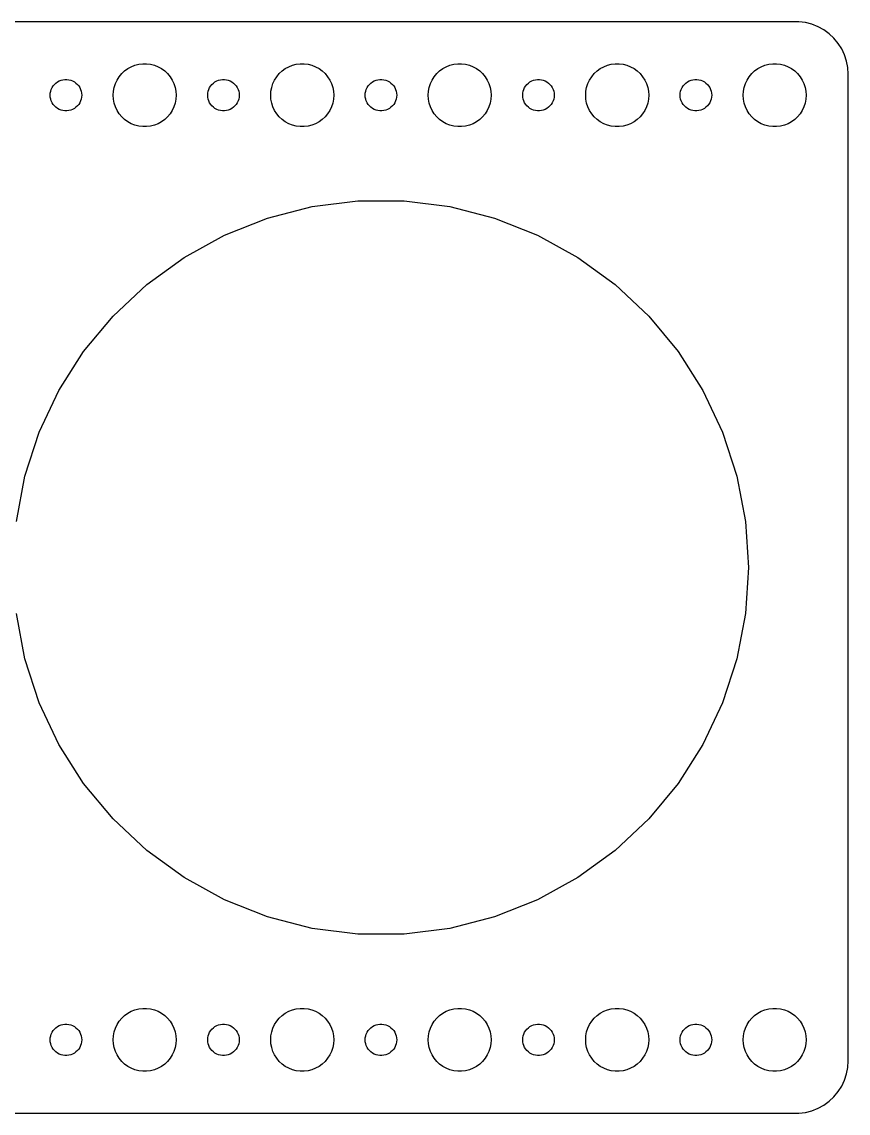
# Model space of a CAD drawing. Header units: metres. Extents: x -157 to 157, y 62 to 280.
# Drawn here: x 78.3 to 157, y 176 to 280 of the extents above; entities that cross this region are included whole.
import ezdxf

# ---------------------------------------------------------------- set-up
doc = ezdxf.new("R2010")
doc.units = ezdxf.units.M

msp = doc.modelspace()

# ---------------------------------------------------------------- linework, layer by layer
for p, q in [((152.314, 279.99), (-152.314, 279.99)), ((152.937, 279.911), (152.314, 279.99)), ((153.545, 279.755), (152.937, 279.911)), ((154.129, 279.524), (153.545, 279.755)), ((154.679, 279.222), (154.129, 279.524)), ((155.187, 278.853), (154.679, 279.222)), ((155.645, 278.423), (155.187, 278.853)), ((156.045, 277.939), (155.645, 278.423)), ((156.382, 277.409), (156.045, 277.939)), ((156.649, 276.841), (156.382, 277.409)), ((156.843, 276.243), (156.649, 276.841)), ((88.3925, 275.533), (88.7227, 275.714)), ((88.7227, 275.714), (89.073, 275.853)), ((89.073, 275.853), (89.4379, 275.947)), ((89.4379, 275.947), (89.8116, 275.994)), ((89.8116, 275.994), (90.1884, 275.994)), ((90.1884, 275.994), (90.5621, 275.947)), ((90.5621, 275.947), (90.927, 275.853)), ((90.927, 275.853), (91.2773, 275.714)), ((91.2773, 275.714), (91.6075, 275.533)), ((103.393, 275.533), (103.723, 275.714)), ((103.723, 275.714), (104.073, 275.853)), ((104.073, 275.853), (104.438, 275.947)), ((104.438, 275.947), (104.812, 275.994)), ((104.812, 275.994), (105.188, 275.994)), ((105.188, 275.994), (105.562, 275.947)), ((105.562, 275.947), (105.927, 275.853)), ((105.927, 275.853), (106.277, 275.714)), ((106.277, 275.714), (106.607, 275.533)), ((118.393, 275.533), (118.723, 275.714)), ((118.723, 275.714), (119.073, 275.853)), ((119.073, 275.853), (119.438, 275.947)), ((119.438, 275.947), (119.812, 275.994)), ((119.812, 275.994), (120.188, 275.994)), ((120.188, 275.994), (120.562, 275.947)), ((120.562, 275.947), (120.927, 275.853)), ((120.927, 275.853), (121.277, 275.714)), ((121.277, 275.714), (121.607, 275.533)), ((133.393, 275.533), (133.723, 275.714)), ((133.723, 275.714), (134.073, 275.853)), ((134.073, 275.853), (134.438, 275.947)), ((134.438, 275.947), (134.812, 275.994)), ((134.812, 275.994), (135.188, 275.994)), ((135.188, 275.994), (135.562, 275.947)), ((135.562, 275.947), (135.927, 275.853)), ((135.927, 275.853), (136.277, 275.714)), ((136.277, 275.714), (136.607, 275.533)), ((148.393, 275.533), (148.723, 275.714)), ((148.723, 275.714), (149.073, 275.853)), ((149.073, 275.853), (149.438, 275.947)), ((149.438, 275.947), (149.812, 275.994)), ((149.812, 275.994), (150.188, 275.994)), ((150.188, 275.994), (150.562, 275.947)), ((150.562, 275.947), (150.927, 275.853)), ((150.927, 275.853), (151.277, 275.714)), ((151.277, 275.714), (151.607, 275.533)), ((156.961, 275.627), (156.843, 276.243)), ((157, 275), (156.961, 275.627)), ((87.3711, 274.445), (87.573, 274.763)), ((87.573, 274.763), (87.8131, 275.054)), ((87.8131, 275.054), (88.0877, 275.312)), ((88.0877, 275.312), (88.3925, 275.533)), ((91.6075, 275.533), (91.9123, 275.312)), ((91.9123, 275.312), (92.1869, 275.054)), ((92.1869, 275.054), (92.427, 274.763)), ((92.427, 274.763), (92.6289, 274.445)), ((102.371, 274.445), (102.573, 274.763)), ((102.573, 274.763), (102.813, 275.054)), ((102.813, 275.054), (103.088, 275.312)), ((103.088, 275.312), (103.393, 275.533)), ((106.607, 275.533), (106.912, 275.312)), ((106.912, 275.312), (107.187, 275.054)), ((107.187, 275.054), (107.427, 274.763)), ((107.427, 274.763), (107.629, 274.445)), ((117.371, 274.445), (117.573, 274.763)), ((117.573, 274.763), (117.813, 275.054)), ((117.813, 275.054), (118.088, 275.312)), ((118.088, 275.312), (118.393, 275.533)), ((121.607, 275.533), (121.912, 275.312)), ((121.912, 275.312), (122.187, 275.054)), ((122.187, 275.054), (122.427, 274.763)), ((122.427, 274.763), (122.629, 274.445)), ((132.371, 274.445), (132.573, 274.763)), ((132.573, 274.763), (132.813, 275.054)), ((132.813, 275.054), (133.088, 275.312)), ((133.088, 275.312), (133.393, 275.533)), ((136.607, 275.533), (136.912, 275.312)), ((136.912, 275.312), (137.187, 275.054)), ((137.187, 275.054), (137.427, 274.763)), ((137.427, 274.763), (137.629, 274.445)), ((147.371, 274.445), (147.573, 274.763)), ((147.573, 274.763), (147.813, 275.054)), ((147.813, 275.054), (148.088, 275.312)), ((148.088, 275.312), (148.393, 275.533)), ((151.607, 275.533), (151.912, 275.312)), ((151.912, 275.312), (152.187, 275.054)), ((152.187, 275.054), (152.427, 274.763)), ((152.427, 274.763), (152.629, 274.445)), ((157, 181), (157, 275)), ((81.0471, 273.373), (81.1053, 273.552)), ((81.1053, 273.552), (81.1855, 273.723)), ((81.1855, 273.723), (81.2865, 273.882)), ((81.2865, 273.882), (81.4065, 274.027)), ((81.4065, 274.027), (81.5439, 274.156)), ((81.5439, 274.156), (81.6963, 274.266)), ((81.6963, 274.266), (81.8613, 274.357)), ((81.8613, 274.357), (82.0365, 274.427)), ((82.0365, 274.427), (82.2189, 274.473)), ((82.2189, 274.473), (82.4058, 274.497)), ((82.4058, 274.497), (82.5942, 274.497)), ((82.5942, 274.497), (82.7811, 274.473)), ((82.7811, 274.473), (82.9635, 274.427)), ((82.9635, 274.427), (83.1387, 274.357)), ((83.1387, 274.357), (83.3037, 274.266)), ((83.3037, 274.266), (83.4561, 274.156)), ((83.4561, 274.156), (83.5934, 274.027)), ((83.5934, 274.027), (83.7135, 273.882)), ((83.7135, 273.882), (83.8145, 273.723)), ((83.8145, 273.723), (83.8947, 273.552)), ((83.8947, 273.552), (83.9529, 273.373)), ((87.0237, 273.376), (87.0943, 273.746)), ((87.0943, 273.746), (87.2107, 274.104)), ((87.2107, 274.104), (87.3711, 274.445)), ((92.6289, 274.445), (92.7893, 274.104)), ((92.7893, 274.104), (92.9057, 273.746)), ((92.9057, 273.746), (92.9763, 273.376)), ((96.0471, 273.373), (96.1053, 273.552)), ((96.1053, 273.552), (96.1855, 273.723)), ((96.1855, 273.723), (96.2865, 273.882)), ((96.2865, 273.882), (96.4065, 274.027)), ((96.4065, 274.027), (96.5439, 274.156)), ((96.5439, 274.156), (96.6963, 274.266)), ((96.6963, 274.266), (96.8613, 274.357)), ((96.8613, 274.357), (97.0365, 274.427)), ((97.0365, 274.427), (97.2189, 274.473)), ((97.2189, 274.473), (97.4058, 274.497)), ((97.4058, 274.497), (97.5942, 274.497)), ((97.5942, 274.497), (97.7811, 274.473)), ((97.7811, 274.473), (97.9635, 274.427)), ((97.9635, 274.427), (98.1387, 274.357)), ((98.1387, 274.357), (98.3037, 274.266)), ((98.3037, 274.266), (98.4561, 274.156)), ((98.4561, 274.156), (98.5934, 274.027)), ((98.5934, 274.027), (98.7135, 273.882)), ((98.7135, 273.882), (98.8145, 273.723)), ((98.8145, 273.723), (98.8947, 273.552)), ((98.8947, 273.552), (98.9529, 273.373)), ((102.024, 273.376), (102.094, 273.746)), ((102.094, 273.746), (102.211, 274.104)), ((102.211, 274.104), (102.371, 274.445)), ((107.629, 274.445), (107.789, 274.104)), ((107.789, 274.104), (107.906, 273.746)), ((107.906, 273.746), (107.976, 273.376)), ((111.047, 273.373), (111.105, 273.552)), ((111.105, 273.552), (111.186, 273.723)), ((111.186, 273.723), (111.286, 273.882)), ((111.286, 273.882), (111.407, 274.027)), ((111.407, 274.027), (111.544, 274.156)), ((111.544, 274.156), (111.696, 274.266)), ((111.696, 274.266), (111.861, 274.357)), ((111.861, 274.357), (112.036, 274.427)), ((112.036, 274.427), (112.219, 274.473)), ((112.219, 274.473), (112.406, 274.497)), ((112.406, 274.497), (112.594, 274.497)), ((112.594, 274.497), (112.781, 274.473)), ((112.781, 274.473), (112.964, 274.427)), ((112.964, 274.427), (113.139, 274.357)), ((113.139, 274.357), (113.304, 274.266)), ((113.304, 274.266), (113.456, 274.156)), ((113.456, 274.156), (113.593, 274.027)), ((113.593, 274.027), (113.714, 273.882)), ((113.714, 273.882), (113.814, 273.723)), ((113.814, 273.723), (113.895, 273.552)), ((113.895, 273.552), (113.953, 273.373)), ((117.024, 273.376), (117.094, 273.746)), ((117.094, 273.746), (117.211, 274.104)), ((117.211, 274.104), (117.371, 274.445)), ((122.629, 274.445), (122.789, 274.104)), ((122.789, 274.104), (122.906, 273.746)), ((122.906, 273.746), (122.976, 273.376)), ((126.047, 273.373), (126.105, 273.552)), ((126.105, 273.552), (126.186, 273.723)), ((126.186, 273.723), (126.286, 273.882)), ((126.286, 273.882), (126.407, 274.027)), ((126.407, 274.027), (126.544, 274.156)), ((126.544, 274.156), (126.696, 274.266)), ((126.696, 274.266), (126.861, 274.357)), ((126.861, 274.357), (127.036, 274.427)), ((127.036, 274.427), (127.219, 274.473)), ((127.219, 274.473), (127.406, 274.497)), ((127.406, 274.497), (127.594, 274.497)), ((127.594, 274.497), (127.781, 274.473)), ((127.781, 274.473), (127.964, 274.427)), ((127.964, 274.427), (128.139, 274.357)), ((128.139, 274.357), (128.304, 274.266)), ((128.304, 274.266), (128.456, 274.156)), ((128.456, 274.156), (128.593, 274.027)), ((128.593, 274.027), (128.714, 273.882)), ((128.714, 273.882), (128.814, 273.723)), ((128.814, 273.723), (128.895, 273.552)), ((128.895, 273.552), (128.953, 273.373)), ((132.024, 273.376), (132.094, 273.746)), ((132.094, 273.746), (132.211, 274.104)), ((132.211, 274.104), (132.371, 274.445)), ((137.629, 274.445), (137.789, 274.104)), ((137.789, 274.104), (137.906, 273.746)), ((137.906, 273.746), (137.976, 273.376)), ((141.047, 273.373), (141.105, 273.552)), ((141.105, 273.552), (141.186, 273.723)), ((141.186, 273.723), (141.286, 273.882)), ((141.286, 273.882), (141.407, 274.027)), ((141.407, 274.027), (141.544, 274.156)), ((141.544, 274.156), (141.696, 274.266)), ((141.696, 274.266), (141.861, 274.357)), ((141.861, 274.357), (142.036, 274.427)), ((142.036, 274.427), (142.219, 274.473)), ((142.219, 274.473), (142.406, 274.497)), ((142.406, 274.497), (142.594, 274.497)), ((142.594, 274.497), (142.781, 274.473)), ((142.781, 274.473), (142.964, 274.427)), ((142.964, 274.427), (143.139, 274.357)), ((143.139, 274.357), (143.304, 274.266)), ((143.304, 274.266), (143.456, 274.156)), ((143.456, 274.156), (143.593, 274.027)), ((143.593, 274.027), (143.714, 273.882)), ((143.714, 273.882), (143.814, 273.723)), ((143.814, 273.723), (143.895, 273.552)), ((143.895, 273.552), (143.953, 273.373)), ((147.024, 273.376), (147.094, 273.746)), ((147.094, 273.746), (147.211, 274.104)), ((147.211, 274.104), (147.371, 274.445)), ((152.629, 274.445), (152.789, 274.104)), ((152.789, 274.104), (152.906, 273.746)), ((152.906, 273.746), (152.976, 273.376)), ((81, 273), (81.0118, 273.188)), ((81.0118, 272.812), (81, 273)), ((81.0118, 273.188), (81.0471, 273.373)), ((81.0471, 272.627), (81.0118, 272.812)), ((81.1053, 272.448), (81.0471, 272.627)), ((81.1855, 272.277), (81.1053, 272.448)), ((83.8947, 272.448), (83.8145, 272.277)), ((83.9529, 272.627), (83.8947, 272.448)), ((83.9529, 273.373), (83.9882, 273.188)), ((83.9882, 272.812), (83.9529, 272.627)), ((83.9882, 273.188), (84, 273)), ((84, 273), (83.9882, 272.812)), ((87, 273), (87.0237, 273.376)), ((87.0237, 272.624), (87, 273)), ((87.0943, 272.254), (87.0237, 272.624)), ((92.9763, 272.624), (92.9057, 272.254)), ((92.9763, 273.376), (93, 273)), ((93, 273), (92.9763, 272.624)), ((96, 273), (96.0118, 273.188)), ((96.0118, 272.812), (96, 273)), ((96.0118, 273.188), (96.0471, 273.373)), ((96.0471, 272.627), (96.0118, 272.812)), ((96.1053, 272.448), (96.0471, 272.627)), ((96.1855, 272.277), (96.1053, 272.448)), ((98.8947, 272.448), (98.8145, 272.277)), ((98.9529, 272.627), (98.8947, 272.448)), ((98.9529, 273.373), (98.9882, 273.188)), ((98.9882, 272.812), (98.9529, 272.627)), ((98.9882, 273.188), (99, 273)), ((99, 273), (98.9882, 272.812)), ((102, 273), (102.024, 273.376)), ((102.024, 272.624), (102, 273)), ((102.094, 272.254), (102.024, 272.624)), ((107.976, 272.624), (107.906, 272.254)), ((107.976, 273.376), (108, 273)), ((108, 273), (107.976, 272.624)), ((111, 273), (111.012, 273.188)), ((111.012, 272.812), (111, 273)), ((111.012, 273.188), (111.047, 273.373)), ((111.047, 272.627), (111.012, 272.812)), ((111.105, 272.448), (111.047, 272.627)), ((111.186, 272.277), (111.105, 272.448)), ((113.895, 272.448), (113.814, 272.277)), ((113.953, 272.627), (113.895, 272.448)), ((113.953, 273.373), (113.988, 273.188)), ((113.988, 272.812), (113.953, 272.627)), ((113.988, 273.188), (114, 273)), ((114, 273), (113.988, 272.812)), ((117, 273), (117.024, 273.376)), ((117.024, 272.624), (117, 273)), ((117.094, 272.254), (117.024, 272.624)), ((122.976, 272.624), (122.906, 272.254)), ((122.976, 273.376), (123, 273)), ((123, 273), (122.976, 272.624)), ((126, 273), (126.012, 273.188)), ((126.012, 272.812), (126, 273)), ((126.012, 273.188), (126.047, 273.373)), ((126.047, 272.627), (126.012, 272.812)), ((126.105, 272.448), (126.047, 272.627)), ((126.186, 272.277), (126.105, 272.448)), ((128.895, 272.448), (128.814, 272.277)), ((128.953, 272.627), (128.895, 272.448)), ((128.953, 273.373), (128.988, 273.188)), ((128.988, 272.812), (128.953, 272.627)), ((128.988, 273.188), (129, 273)), ((129, 273), (128.988, 272.812)), ((132, 273), (132.024, 273.376)), ((132.024, 272.624), (132, 273)), ((132.094, 272.254), (132.024, 272.624)), ((137.976, 272.624), (137.906, 272.254)), ((137.976, 273.376), (138, 273)), ((138, 273), (137.976, 272.624)), ((141, 273), (141.012, 273.188)), ((141.012, 272.812), (141, 273)), ((141.012, 273.188), (141.047, 273.373)), ((141.047, 272.627), (141.012, 272.812)), ((141.105, 272.448), (141.047, 272.627)), ((141.186, 272.277), (141.105, 272.448)), ((143.895, 272.448), (143.814, 272.277)), ((143.953, 272.627), (143.895, 272.448)), ((143.953, 273.373), (143.988, 273.188)), ((143.988, 272.812), (143.953, 272.627)), ((143.988, 273.188), (144, 273)), ((144, 273), (143.988, 272.812)), ((147, 273), (147.024, 273.376)), ((147.024, 272.624), (147, 273)), ((147.094, 272.254), (147.024, 272.624)), ((152.976, 272.624), (152.906, 272.254)), ((152.976, 273.376), (153, 273)), ((153, 273), (152.976, 272.624)), ((81.2865, 272.118), (81.1855, 272.277)), ((81.4065, 271.973), (81.2865, 272.118)), ((81.5439, 271.844), (81.4065, 271.973)), ((81.6963, 271.734), (81.5439, 271.844)), ((81.8613, 271.643), (81.6963, 271.734)), ((82.0365, 271.573), (81.8613, 271.643)), ((82.2189, 271.527), (82.0365, 271.573)), ((82.4058, 271.503), (82.2189, 271.527)), ((82.5942, 271.503), (82.4058, 271.503)), ((82.7811, 271.527), (82.5942, 271.503)), ((82.9635, 271.573), (82.7811, 271.527)), ((83.1387, 271.643), (82.9635, 271.573)), ((83.3037, 271.734), (83.1387, 271.643)), ((83.4561, 271.844), (83.3037, 271.734)), ((83.5934, 271.973), (83.4561, 271.844)), ((83.7135, 272.118), (83.5934, 271.973)), ((83.8145, 272.277), (83.7135, 272.118)), ((87.2107, 271.896), (87.0943, 272.254)), ((87.3711, 271.555), (87.2107, 271.896)), ((87.573, 271.237), (87.3711, 271.555)), ((92.6289, 271.555), (92.427, 271.237)), ((92.7893, 271.896), (92.6289, 271.555)), ((92.9057, 272.254), (92.7893, 271.896)), ((96.2865, 272.118), (96.1855, 272.277)), ((96.4065, 271.973), (96.2865, 272.118)), ((96.5439, 271.844), (96.4065, 271.973)), ((96.6963, 271.734), (96.5439, 271.844)), ((96.8613, 271.643), (96.6963, 271.734)), ((97.0365, 271.573), (96.8613, 271.643)), ((97.2189, 271.527), (97.0365, 271.573)), ((97.4058, 271.503), (97.2189, 271.527)), ((97.5942, 271.503), (97.4058, 271.503)), ((97.7811, 271.527), (97.5942, 271.503)), ((97.9635, 271.573), (97.7811, 271.527)), ((98.1387, 271.643), (97.9635, 271.573)), ((98.3037, 271.734), (98.1387, 271.643)), ((98.4561, 271.844), (98.3037, 271.734)), ((98.5934, 271.973), (98.4561, 271.844)), ((98.7135, 272.118), (98.5934, 271.973)), ((98.8145, 272.277), (98.7135, 272.118)), ((102.211, 271.896), (102.094, 272.254)), ((102.371, 271.555), (102.211, 271.896)), ((102.573, 271.237), (102.371, 271.555)), ((107.629, 271.555), (107.427, 271.237)), ((107.789, 271.896), (107.629, 271.555)), ((107.906, 272.254), (107.789, 271.896)), ((111.286, 272.118), (111.186, 272.277)), ((111.407, 271.973), (111.286, 272.118)), ((111.544, 271.844), (111.407, 271.973)), ((111.696, 271.734), (111.544, 271.844)), ((111.861, 271.643), (111.696, 271.734)), ((112.036, 271.573), (111.861, 271.643)), ((112.219, 271.527), (112.036, 271.573)), ((112.406, 271.503), (112.219, 271.527)), ((112.594, 271.503), (112.406, 271.503)), ((112.781, 271.527), (112.594, 271.503)), ((112.964, 271.573), (112.781, 271.527)), ((113.139, 271.643), (112.964, 271.573)), ((113.304, 271.734), (113.139, 271.643)), ((113.456, 271.844), (113.304, 271.734)), ((113.593, 271.973), (113.456, 271.844)), ((113.714, 272.118), (113.593, 271.973)), ((113.814, 272.277), (113.714, 272.118)), ((117.211, 271.896), (117.094, 272.254)), ((117.371, 271.555), (117.211, 271.896)), ((117.573, 271.237), (117.371, 271.555)), ((122.629, 271.555), (122.427, 271.237)), ((122.789, 271.896), (122.629, 271.555)), ((122.906, 272.254), (122.789, 271.896)), ((126.286, 272.118), (126.186, 272.277)), ((126.407, 271.973), (126.286, 272.118)), ((126.544, 271.844), (126.407, 271.973)), ((126.696, 271.734), (126.544, 271.844)), ((126.861, 271.643), (126.696, 271.734)), ((127.036, 271.573), (126.861, 271.643)), ((127.219, 271.527), (127.036, 271.573)), ((127.406, 271.503), (127.219, 271.527)), ((127.594, 271.503), (127.406, 271.503)), ((127.781, 271.527), (127.594, 271.503)), ((127.964, 271.573), (127.781, 271.527)), ((128.139, 271.643), (127.964, 271.573)), ((128.304, 271.734), (128.139, 271.643)), ((128.456, 271.844), (128.304, 271.734)), ((128.593, 271.973), (128.456, 271.844)), ((128.714, 272.118), (128.593, 271.973)), ((128.814, 272.277), (128.714, 272.118)), ((132.211, 271.896), (132.094, 272.254)), ((132.371, 271.555), (132.211, 271.896)), ((132.573, 271.237), (132.371, 271.555)), ((137.629, 271.555), (137.427, 271.237)), ((137.789, 271.896), (137.629, 271.555)), ((137.906, 272.254), (137.789, 271.896)), ((141.286, 272.118), (141.186, 272.277)), ((141.407, 271.973), (141.286, 272.118)), ((141.544, 271.844), (141.407, 271.973)), ((141.696, 271.734), (141.544, 271.844)), ((141.861, 271.643), (141.696, 271.734)), ((142.036, 271.573), (141.861, 271.643)), ((142.219, 271.527), (142.036, 271.573)), ((142.406, 271.503), (142.219, 271.527)), ((142.594, 271.503), (142.406, 271.503)), ((142.781, 271.527), (142.594, 271.503)), ((142.964, 271.573), (142.781, 271.527)), ((143.139, 271.643), (142.964, 271.573)), ((143.304, 271.734), (143.139, 271.643)), ((143.456, 271.844), (143.304, 271.734)), ((143.593, 271.973), (143.456, 271.844)), ((143.714, 272.118), (143.593, 271.973)), ((143.814, 272.277), (143.714, 272.118)), ((147.211, 271.896), (147.094, 272.254)), ((147.371, 271.555), (147.211, 271.896)), ((147.573, 271.237), (147.371, 271.555)), ((152.629, 271.555), (152.427, 271.237)), ((152.789, 271.896), (152.629, 271.555)), ((152.906, 272.254), (152.789, 271.896)), ((87.8131, 270.946), (87.573, 271.237)), ((88.0877, 270.688), (87.8131, 270.946)), ((88.3925, 270.467), (88.0877, 270.688)), ((88.7227, 270.286), (88.3925, 270.467)), ((91.6075, 270.467), (91.2773, 270.286)), ((91.9123, 270.688), (91.6075, 270.467)), ((92.1869, 270.946), (91.9123, 270.688)), ((92.427, 271.237), (92.1869, 270.946)), ((102.813, 270.946), (102.573, 271.237)), ((103.088, 270.688), (102.813, 270.946)), ((103.393, 270.467), (103.088, 270.688)), ((103.723, 270.286), (103.393, 270.467)), ((106.607, 270.467), (106.277, 270.286)), ((106.912, 270.688), (106.607, 270.467)), ((107.187, 270.946), (106.912, 270.688)), ((107.427, 271.237), (107.187, 270.946)), ((117.813, 270.946), (117.573, 271.237)), ((118.088, 270.688), (117.813, 270.946)), ((118.393, 270.467), (118.088, 270.688)), ((118.723, 270.286), (118.393, 270.467)), ((121.607, 270.467), (121.277, 270.286)), ((121.912, 270.688), (121.607, 270.467)), ((122.187, 270.946), (121.912, 270.688)), ((122.427, 271.237), (122.187, 270.946)), ((132.813, 270.946), (132.573, 271.237)), ((133.088, 270.688), (132.813, 270.946)), ((133.393, 270.467), (133.088, 270.688)), ((133.723, 270.286), (133.393, 270.467)), ((136.607, 270.467), (136.277, 270.286)), ((136.912, 270.688), (136.607, 270.467)), ((137.187, 270.946), (136.912, 270.688)), ((137.427, 271.237), (137.187, 270.946)), ((147.813, 270.946), (147.573, 271.237)), ((148.088, 270.688), (147.813, 270.946)), ((148.393, 270.467), (148.088, 270.688)), ((148.723, 270.286), (148.393, 270.467)), ((151.607, 270.467), (151.277, 270.286)), ((151.912, 270.688), (151.607, 270.467)), ((152.187, 270.946), (151.912, 270.688)), ((152.427, 271.237), (152.187, 270.946)), ((89.073, 270.147), (88.7227, 270.286)), ((89.4379, 270.053), (89.073, 270.147)), ((89.8116, 270.006), (89.4379, 270.053)), ((90.1884, 270.006), (89.8116, 270.006)), ((90.5621, 270.053), (90.1884, 270.006)), ((90.927, 270.147), (90.5621, 270.053)), ((91.2773, 270.286), (90.927, 270.147)), ((104.073, 270.147), (103.723, 270.286)), ((104.438, 270.053), (104.073, 270.147)), ((104.812, 270.006), (104.438, 270.053)), ((105.188, 270.006), (104.812, 270.006)), ((105.562, 270.053), (105.188, 270.006)), ((105.927, 270.147), (105.562, 270.053)), ((106.277, 270.286), (105.927, 270.147)), ((119.073, 270.147), (118.723, 270.286)), ((119.438, 270.053), (119.073, 270.147)), ((119.812, 270.006), (119.438, 270.053)), ((120.188, 270.006), (119.812, 270.006)), ((120.562, 270.053), (120.188, 270.006)), ((120.927, 270.147), (120.562, 270.053)), ((121.277, 270.286), (120.927, 270.147)), ((134.073, 270.147), (133.723, 270.286)), ((134.438, 270.053), (134.073, 270.147)), ((134.812, 270.006), (134.438, 270.053)), ((135.188, 270.006), (134.812, 270.006)), ((135.562, 270.053), (135.188, 270.006)), ((135.927, 270.147), (135.562, 270.053)), ((136.277, 270.286), (135.927, 270.147)), ((149.073, 270.147), (148.723, 270.286)), ((149.438, 270.053), (149.073, 270.147)), ((149.812, 270.006), (149.438, 270.053)), ((150.188, 270.006), (149.812, 270.006)), ((150.562, 270.053), (150.188, 270.006)), ((150.927, 270.147), (150.562, 270.053)), ((151.277, 270.286), (150.927, 270.147)), ((101.684, 261.287), (105.942, 262.38)), ((105.942, 262.38), (110.302, 262.931)), ((110.302, 262.931), (114.698, 262.931)), ((114.698, 262.931), (119.058, 262.38)), ((119.058, 262.38), (123.316, 261.287)), ((97.5977, 259.669), (101.684, 261.287)), ((123.316, 261.287), (127.402, 259.669)), ((93.7461, 257.551), (97.5977, 259.669)), ((127.402, 259.669), (131.254, 257.551)), ((90.1902, 254.968), (93.7461, 257.551)), ((131.254, 257.551), (134.81, 254.968)), ((86.9861, 251.959), (90.1902, 254.968)), ((134.81, 254.968), (138.014, 251.959)), ((84.1844, 248.572), (86.9861, 251.959)), ((138.014, 251.959), (140.816, 248.572)), ((81.8293, 244.861), (84.1844, 248.572)), ((140.816, 248.572), (143.171, 244.861)), ((79.9578, 240.884), (81.8293, 244.861)), ((143.171, 244.861), (145.042, 240.884)), ((78.5996, 236.704), (79.9578, 240.884)), ((145.042, 240.884), (146.4, 236.704)), ((77.776, 232.387), (78.5996, 236.704)), ((146.4, 236.704), (147.224, 232.387)), ((147.224, 232.387), (147.5, 228)), ((147.5, 228), (147.224, 223.613)), ((78.5996, 219.296), (77.776, 223.613)), ((147.224, 223.613), (146.4, 219.296)), ((79.9578, 215.116), (78.5996, 219.296)), ((146.4, 219.296), (145.042, 215.116)), ((81.8293, 211.139), (79.9578, 215.116)), ((145.042, 215.116), (143.171, 211.139)), ((84.1844, 207.428), (81.8293, 211.139)), ((143.171, 211.139), (140.816, 207.428)), ((86.9861, 204.041), (84.1844, 207.428)), ((140.816, 207.428), (138.014, 204.041)), ((90.1902, 201.032), (86.9861, 204.041)), ((138.014, 204.041), (134.81, 201.032)), ((93.7461, 198.449), (90.1902, 201.032)), ((134.81, 201.032), (131.254, 198.449)), ((97.5977, 196.331), (93.7461, 198.449)), ((131.254, 198.449), (127.402, 196.331)), ((101.684, 194.713), (97.5977, 196.331)), ((127.402, 196.331), (123.316, 194.713)), ((105.942, 193.62), (101.684, 194.713)), ((123.316, 194.713), (119.058, 193.62)), ((110.302, 193.069), (105.942, 193.62)), ((119.058, 193.62), (114.698, 193.069)), ((114.698, 193.069), (110.302, 193.069)), ((87.8131, 185.054), (88.0877, 185.312)), ((88.0877, 185.312), (88.3925, 185.533)), ((88.3925, 185.533), (88.7227, 185.714)), ((88.7227, 185.714), (89.073, 185.853)), ((89.073, 185.853), (89.4379, 185.947)), ((89.4379, 185.947), (89.8116, 185.994)), ((89.8116, 185.994), (90.1884, 185.994)), ((90.1884, 185.994), (90.5621, 185.947)), ((90.5621, 185.947), (90.927, 185.853)), ((90.927, 185.853), (91.2773, 185.714)), ((91.2773, 185.714), (91.6075, 185.533)), ((91.6075, 185.533), (91.9123, 185.312)), ((91.9123, 185.312), (92.1869, 185.054)), ((102.813, 185.054), (103.088, 185.312)), ((103.088, 185.312), (103.393, 185.533)), ((103.393, 185.533), (103.723, 185.714)), ((103.723, 185.714), (104.073, 185.853)), ((104.073, 185.853), (104.438, 185.947)), ((104.438, 185.947), (104.812, 185.994)), ((104.812, 185.994), (105.188, 185.994)), ((105.188, 185.994), (105.562, 185.947)), ((105.562, 185.947), (105.927, 185.853)), ((105.927, 185.853), (106.277, 185.714)), ((106.277, 185.714), (106.607, 185.533)), ((106.607, 185.533), (106.912, 185.312)), ((106.912, 185.312), (107.187, 185.054)), ((117.813, 185.054), (118.088, 185.312)), ((118.088, 185.312), (118.393, 185.533)), ((118.393, 185.533), (118.723, 185.714)), ((118.723, 185.714), (119.073, 185.853)), ((119.073, 185.853), (119.438, 185.947)), ((119.438, 185.947), (119.812, 185.994)), ((119.812, 185.994), (120.188, 185.994)), ((120.188, 185.994), (120.562, 185.947)), ((120.562, 185.947), (120.927, 185.853)), ((120.927, 185.853), (121.277, 185.714)), ((121.277, 185.714), (121.607, 185.533)), ((121.607, 185.533), (121.912, 185.312)), ((121.912, 185.312), (122.187, 185.054)), ((132.813, 185.054), (133.088, 185.312)), ((133.088, 185.312), (133.393, 185.533)), ((133.393, 185.533), (133.723, 185.714)), ((133.723, 185.714), (134.073, 185.853)), ((134.073, 185.853), (134.438, 185.947)), ((134.438, 185.947), (134.812, 185.994)), ((134.812, 185.994), (135.188, 185.994)), ((135.188, 185.994), (135.562, 185.947)), ((135.562, 185.947), (135.927, 185.853)), ((135.927, 185.853), (136.277, 185.714)), ((136.277, 185.714), (136.607, 185.533)), ((136.607, 185.533), (136.912, 185.312)), ((136.912, 185.312), (137.187, 185.054)), ((147.813, 185.054), (148.088, 185.312)), ((148.088, 185.312), (148.393, 185.533)), ((148.393, 185.533), (148.723, 185.714)), ((148.723, 185.714), (149.073, 185.853)), ((149.073, 185.853), (149.438, 185.947)), ((149.438, 185.947), (149.812, 185.994)), ((149.812, 185.994), (150.188, 185.994)), ((150.188, 185.994), (150.562, 185.947)), ((150.562, 185.947), (150.927, 185.853)), ((150.927, 185.853), (151.277, 185.714)), ((151.277, 185.714), (151.607, 185.533)), ((151.607, 185.533), (151.912, 185.312)), ((151.912, 185.312), (152.187, 185.054)), ((81.4065, 184.027), (81.5439, 184.156)), ((81.5439, 184.156), (81.6963, 184.266)), ((81.6963, 184.266), (81.8613, 184.357)), ((81.8613, 184.357), (82.0365, 184.427)), ((82.0365, 184.427), (82.2189, 184.473)), ((82.2189, 184.473), (82.4058, 184.497)), ((82.4058, 184.497), (82.5942, 184.497)), ((82.5942, 184.497), (82.7811, 184.473)), ((82.7811, 184.473), (82.9635, 184.427)), ((82.9635, 184.427), (83.1387, 184.357)), ((83.1387, 184.357), (83.3037, 184.266)), ((83.3037, 184.266), (83.4561, 184.156)), ((83.4561, 184.156), (83.5934, 184.027)), ((87.0943, 183.746), (87.2107, 184.104)), ((87.2107, 184.104), (87.3711, 184.445)), ((87.3711, 184.445), (87.573, 184.763)), ((87.573, 184.763), (87.8131, 185.054)), ((92.1869, 185.054), (92.427, 184.763)), ((92.427, 184.763), (92.6289, 184.445)), ((92.6289, 184.445), (92.7893, 184.104)), ((92.7893, 184.104), (92.9057, 183.746)), ((96.4065, 184.027), (96.5439, 184.156)), ((96.5439, 184.156), (96.6963, 184.266)), ((96.6963, 184.266), (96.8613, 184.357)), ((96.8613, 184.357), (97.0365, 184.427)), ((97.0365, 184.427), (97.2189, 184.473)), ((97.2189, 184.473), (97.4058, 184.497)), ((97.4058, 184.497), (97.5942, 184.497)), ((97.5942, 184.497), (97.7811, 184.473)), ((97.7811, 184.473), (97.9635, 184.427)), ((97.9635, 184.427), (98.1387, 184.357)), ((98.1387, 184.357), (98.3037, 184.266)), ((98.3037, 184.266), (98.4561, 184.156)), ((98.4561, 184.156), (98.5934, 184.027)), ((102.094, 183.746), (102.211, 184.104)), ((102.211, 184.104), (102.371, 184.445)), ((102.371, 184.445), (102.573, 184.763)), ((102.573, 184.763), (102.813, 185.054)), ((107.187, 185.054), (107.427, 184.763)), ((107.427, 184.763), (107.629, 184.445)), ((107.629, 184.445), (107.789, 184.104)), ((107.789, 184.104), (107.906, 183.746)), ((111.407, 184.027), (111.544, 184.156)), ((111.544, 184.156), (111.696, 184.266)), ((111.696, 184.266), (111.861, 184.357)), ((111.861, 184.357), (112.036, 184.427)), ((112.036, 184.427), (112.219, 184.473)), ((112.219, 184.473), (112.406, 184.497)), ((112.406, 184.497), (112.594, 184.497)), ((112.594, 184.497), (112.781, 184.473)), ((112.781, 184.473), (112.964, 184.427)), ((112.964, 184.427), (113.139, 184.357)), ((113.139, 184.357), (113.304, 184.266)), ((113.304, 184.266), (113.456, 184.156)), ((113.456, 184.156), (113.593, 184.027)), ((117.094, 183.746), (117.211, 184.104)), ((117.211, 184.104), (117.371, 184.445)), ((117.371, 184.445), (117.573, 184.763)), ((117.573, 184.763), (117.813, 185.054)), ((122.187, 185.054), (122.427, 184.763)), ((122.427, 184.763), (122.629, 184.445)), ((122.629, 184.445), (122.789, 184.104)), ((122.789, 184.104), (122.906, 183.746)), ((126.407, 184.027), (126.544, 184.156)), ((126.544, 184.156), (126.696, 184.266)), ((126.696, 184.266), (126.861, 184.357)), ((126.861, 184.357), (127.036, 184.427)), ((127.036, 184.427), (127.219, 184.473)), ((127.219, 184.473), (127.406, 184.497)), ((127.406, 184.497), (127.594, 184.497)), ((127.594, 184.497), (127.781, 184.473)), ((127.781, 184.473), (127.964, 184.427)), ((127.964, 184.427), (128.139, 184.357)), ((128.139, 184.357), (128.304, 184.266)), ((128.304, 184.266), (128.456, 184.156)), ((128.456, 184.156), (128.593, 184.027)), ((132.094, 183.746), (132.211, 184.104)), ((132.211, 184.104), (132.371, 184.445)), ((132.371, 184.445), (132.573, 184.763)), ((132.573, 184.763), (132.813, 185.054)), ((137.187, 185.054), (137.427, 184.763)), ((137.427, 184.763), (137.629, 184.445)), ((137.629, 184.445), (137.789, 184.104)), ((137.789, 184.104), (137.906, 183.746)), ((141.407, 184.027), (141.544, 184.156)), ((141.544, 184.156), (141.696, 184.266)), ((141.696, 184.266), (141.861, 184.357)), ((141.861, 184.357), (142.036, 184.427)), ((142.036, 184.427), (142.219, 184.473)), ((142.219, 184.473), (142.406, 184.497)), ((142.406, 184.497), (142.594, 184.497)), ((142.594, 184.497), (142.781, 184.473)), ((142.781, 184.473), (142.964, 184.427)), ((142.964, 184.427), (143.139, 184.357)), ((143.139, 184.357), (143.304, 184.266)), ((143.304, 184.266), (143.456, 184.156)), ((143.456, 184.156), (143.593, 184.027)), ((147.094, 183.746), (147.211, 184.104)), ((147.211, 184.104), (147.371, 184.445)), ((147.371, 184.445), (147.573, 184.763)), ((147.573, 184.763), (147.813, 185.054)), ((152.187, 185.054), (152.427, 184.763)), ((152.427, 184.763), (152.629, 184.445)), ((152.629, 184.445), (152.789, 184.104)), ((152.789, 184.104), (152.906, 183.746)), ((81, 183), (81.0118, 183.188)), ((81.0118, 183.188), (81.0471, 183.373)), ((81.0471, 183.373), (81.1053, 183.552)), ((81.1053, 183.552), (81.1855, 183.723)), ((81.1855, 183.723), (81.2865, 183.882)), ((81.2865, 183.882), (81.4065, 184.027)), ((83.5934, 184.027), (83.7135, 183.882)), ((83.7135, 183.882), (83.8145, 183.723)), ((83.8145, 183.723), (83.8947, 183.552)), ((83.8947, 183.552), (83.9529, 183.373)), ((83.9529, 183.373), (83.9882, 183.188)), ((83.9882, 183.188), (84, 183)), ((87, 183), (87.0237, 183.376)), ((87.0237, 183.376), (87.0943, 183.746)), ((92.9057, 183.746), (92.9763, 183.376)), ((92.9763, 183.376), (93, 183)), ((96, 183), (96.0118, 183.188)), ((96.0118, 183.188), (96.0471, 183.373)), ((96.0471, 183.373), (96.1053, 183.552)), ((96.1053, 183.552), (96.1855, 183.723)), ((96.1855, 183.723), (96.2865, 183.882)), ((96.2865, 183.882), (96.4065, 184.027)), ((98.5934, 184.027), (98.7135, 183.882)), ((98.7135, 183.882), (98.8145, 183.723)), ((98.8145, 183.723), (98.8947, 183.552)), ((98.8947, 183.552), (98.9529, 183.373)), ((98.9529, 183.373), (98.9882, 183.188)), ((98.9882, 183.188), (99, 183)), ((102, 183), (102.024, 183.376)), ((102.024, 183.376), (102.094, 183.746)), ((107.906, 183.746), (107.976, 183.376)), ((107.976, 183.376), (108, 183)), ((111, 183), (111.012, 183.188)), ((111.012, 183.188), (111.047, 183.373)), ((111.047, 183.373), (111.105, 183.552)), ((111.105, 183.552), (111.186, 183.723)), ((111.186, 183.723), (111.286, 183.882)), ((111.286, 183.882), (111.407, 184.027)), ((113.593, 184.027), (113.714, 183.882)), ((113.714, 183.882), (113.814, 183.723)), ((113.814, 183.723), (113.895, 183.552)), ((113.895, 183.552), (113.953, 183.373)), ((113.953, 183.373), (113.988, 183.188)), ((113.988, 183.188), (114, 183)), ((117, 183), (117.024, 183.376)), ((117.024, 183.376), (117.094, 183.746)), ((122.906, 183.746), (122.976, 183.376)), ((122.976, 183.376), (123, 183)), ((126, 183), (126.012, 183.188)), ((126.012, 183.188), (126.047, 183.373)), ((126.047, 183.373), (126.105, 183.552)), ((126.105, 183.552), (126.186, 183.723)), ((126.186, 183.723), (126.286, 183.882)), ((126.286, 183.882), (126.407, 184.027)), ((128.593, 184.027), (128.714, 183.882)), ((128.714, 183.882), (128.814, 183.723)), ((128.814, 183.723), (128.895, 183.552)), ((128.895, 183.552), (128.953, 183.373)), ((128.953, 183.373), (128.988, 183.188)), ((128.988, 183.188), (129, 183)), ((132, 183), (132.024, 183.376)), ((132.024, 183.376), (132.094, 183.746)), ((137.906, 183.746), (137.976, 183.376)), ((137.976, 183.376), (138, 183)), ((141, 183), (141.012, 183.188)), ((141.012, 183.188), (141.047, 183.373)), ((141.047, 183.373), (141.105, 183.552)), ((141.105, 183.552), (141.186, 183.723)), ((141.186, 183.723), (141.286, 183.882)), ((141.286, 183.882), (141.407, 184.027)), ((143.593, 184.027), (143.714, 183.882)), ((143.714, 183.882), (143.814, 183.723)), ((143.814, 183.723), (143.895, 183.552)), ((143.895, 183.552), (143.953, 183.373)), ((143.953, 183.373), (143.988, 183.188)), ((143.988, 183.188), (144, 183)), ((147, 183), (147.024, 183.376)), ((147.024, 183.376), (147.094, 183.746)), ((152.906, 183.746), (152.976, 183.376)), ((152.976, 183.376), (153, 183)), ((81.0118, 182.812), (81, 183)), ((81.0471, 182.627), (81.0118, 182.812)), ((81.1053, 182.448), (81.0471, 182.627)), ((81.1855, 182.277), (81.1053, 182.448)), ((81.2865, 182.118), (81.1855, 182.277)), ((81.4065, 181.973), (81.2865, 182.118)), ((81.5439, 181.844), (81.4065, 181.973)), ((83.5934, 181.973), (83.4561, 181.844)), ((83.7135, 182.118), (83.5934, 181.973)), ((83.8145, 182.277), (83.7135, 182.118)), ((83.8947, 182.448), (83.8145, 182.277)), ((83.9529, 182.627), (83.8947, 182.448)), ((83.9882, 182.812), (83.9529, 182.627)), ((84, 183), (83.9882, 182.812)), ((87.0237, 182.624), (87, 183)), ((87.0943, 182.254), (87.0237, 182.624)), ((87.2107, 181.896), (87.0943, 182.254)), ((92.9057, 182.254), (92.7893, 181.896)), ((92.9763, 182.624), (92.9057, 182.254)), ((93, 183), (92.9763, 182.624)), ((96.0118, 182.812), (96, 183)), ((96.0471, 182.627), (96.0118, 182.812)), ((96.1053, 182.448), (96.0471, 182.627)), ((96.1855, 182.277), (96.1053, 182.448)), ((96.2865, 182.118), (96.1855, 182.277)), ((96.4065, 181.973), (96.2865, 182.118)), ((96.5439, 181.844), (96.4065, 181.973)), ((98.5934, 181.973), (98.4561, 181.844)), ((98.7135, 182.118), (98.5934, 181.973)), ((98.8145, 182.277), (98.7135, 182.118)), ((98.8947, 182.448), (98.8145, 182.277)), ((98.9529, 182.627), (98.8947, 182.448)), ((98.9882, 182.812), (98.9529, 182.627)), ((99, 183), (98.9882, 182.812)), ((102.024, 182.624), (102, 183)), ((102.094, 182.254), (102.024, 182.624)), ((102.211, 181.896), (102.094, 182.254)), ((107.906, 182.254), (107.789, 181.896)), ((107.976, 182.624), (107.906, 182.254)), ((108, 183), (107.976, 182.624)), ((111.012, 182.812), (111, 183)), ((111.047, 182.627), (111.012, 182.812)), ((111.105, 182.448), (111.047, 182.627)), ((111.186, 182.277), (111.105, 182.448)), ((111.286, 182.118), (111.186, 182.277)), ((111.407, 181.973), (111.286, 182.118)), ((111.544, 181.844), (111.407, 181.973)), ((113.593, 181.973), (113.456, 181.844)), ((113.714, 182.118), (113.593, 181.973)), ((113.814, 182.277), (113.714, 182.118)), ((113.895, 182.448), (113.814, 182.277)), ((113.953, 182.627), (113.895, 182.448)), ((113.988, 182.812), (113.953, 182.627)), ((114, 183), (113.988, 182.812)), ((117.024, 182.624), (117, 183)), ((117.094, 182.254), (117.024, 182.624)), ((117.211, 181.896), (117.094, 182.254)), ((122.906, 182.254), (122.789, 181.896)), ((122.976, 182.624), (122.906, 182.254)), ((123, 183), (122.976, 182.624)), ((126.012, 182.812), (126, 183)), ((126.047, 182.627), (126.012, 182.812)), ((126.105, 182.448), (126.047, 182.627)), ((126.186, 182.277), (126.105, 182.448)), ((126.286, 182.118), (126.186, 182.277)), ((126.407, 181.973), (126.286, 182.118)), ((126.544, 181.844), (126.407, 181.973)), ((128.593, 181.973), (128.456, 181.844)), ((128.714, 182.118), (128.593, 181.973)), ((128.814, 182.277), (128.714, 182.118)), ((128.895, 182.448), (128.814, 182.277)), ((128.953, 182.627), (128.895, 182.448)), ((128.988, 182.812), (128.953, 182.627)), ((129, 183), (128.988, 182.812)), ((132.024, 182.624), (132, 183)), ((132.094, 182.254), (132.024, 182.624)), ((132.211, 181.896), (132.094, 182.254)), ((137.906, 182.254), (137.789, 181.896)), ((137.976, 182.624), (137.906, 182.254)), ((138, 183), (137.976, 182.624)), ((141.012, 182.812), (141, 183)), ((141.047, 182.627), (141.012, 182.812)), ((141.105, 182.448), (141.047, 182.627)), ((141.186, 182.277), (141.105, 182.448)), ((141.286, 182.118), (141.186, 182.277)), ((141.407, 181.973), (141.286, 182.118)), ((141.544, 181.844), (141.407, 181.973)), ((143.593, 181.973), (143.456, 181.844)), ((143.714, 182.118), (143.593, 181.973)), ((143.814, 182.277), (143.714, 182.118)), ((143.895, 182.448), (143.814, 182.277)), ((143.953, 182.627), (143.895, 182.448)), ((143.988, 182.812), (143.953, 182.627)), ((144, 183), (143.988, 182.812)), ((147.024, 182.624), (147, 183)), ((147.094, 182.254), (147.024, 182.624)), ((147.211, 181.896), (147.094, 182.254)), ((152.906, 182.254), (152.789, 181.896)), ((152.976, 182.624), (152.906, 182.254)), ((153, 183), (152.976, 182.624)), ((81.6963, 181.734), (81.5439, 181.844)), ((81.8613, 181.643), (81.6963, 181.734)), ((82.0365, 181.573), (81.8613, 181.643)), ((82.2189, 181.527), (82.0365, 181.573)), ((82.4058, 181.503), (82.2189, 181.527)), ((82.5942, 181.503), (82.4058, 181.503)), ((82.7811, 181.527), (82.5942, 181.503)), ((82.9635, 181.573), (82.7811, 181.527)), ((83.1387, 181.643), (82.9635, 181.573)), ((83.3037, 181.734), (83.1387, 181.643)), ((83.4561, 181.844), (83.3037, 181.734)), ((87.3711, 181.555), (87.2107, 181.896)), ((87.573, 181.237), (87.3711, 181.555)), ((87.8131, 180.946), (87.573, 181.237)), ((88.0877, 180.688), (87.8131, 180.946)), ((92.1869, 180.946), (91.9123, 180.688)), ((92.427, 181.237), (92.1869, 180.946)), ((92.6289, 181.555), (92.427, 181.237)), ((92.7893, 181.896), (92.6289, 181.555)), ((96.6963, 181.734), (96.5439, 181.844)), ((96.8613, 181.643), (96.6963, 181.734)), ((97.0365, 181.573), (96.8613, 181.643)), ((97.2189, 181.527), (97.0365, 181.573)), ((97.4058, 181.503), (97.2189, 181.527)), ((97.5942, 181.503), (97.4058, 181.503)), ((97.7811, 181.527), (97.5942, 181.503)), ((97.9635, 181.573), (97.7811, 181.527)), ((98.1387, 181.643), (97.9635, 181.573)), ((98.3037, 181.734), (98.1387, 181.643)), ((98.4561, 181.844), (98.3037, 181.734)), ((102.371, 181.555), (102.211, 181.896)), ((102.573, 181.237), (102.371, 181.555)), ((102.813, 180.946), (102.573, 181.237)), ((103.088, 180.688), (102.813, 180.946)), ((107.187, 180.946), (106.912, 180.688)), ((107.427, 181.237), (107.187, 180.946)), ((107.629, 181.555), (107.427, 181.237)), ((107.789, 181.896), (107.629, 181.555)), ((111.696, 181.734), (111.544, 181.844)), ((111.861, 181.643), (111.696, 181.734)), ((112.036, 181.573), (111.861, 181.643)), ((112.219, 181.527), (112.036, 181.573)), ((112.406, 181.503), (112.219, 181.527)), ((112.594, 181.503), (112.406, 181.503)), ((112.781, 181.527), (112.594, 181.503)), ((112.964, 181.573), (112.781, 181.527)), ((113.139, 181.643), (112.964, 181.573)), ((113.304, 181.734), (113.139, 181.643)), ((113.456, 181.844), (113.304, 181.734)), ((117.371, 181.555), (117.211, 181.896)), ((117.573, 181.237), (117.371, 181.555)), ((117.813, 180.946), (117.573, 181.237)), ((118.088, 180.688), (117.813, 180.946)), ((122.187, 180.946), (121.912, 180.688)), ((122.427, 181.237), (122.187, 180.946)), ((122.629, 181.555), (122.427, 181.237)), ((122.789, 181.896), (122.629, 181.555)), ((126.696, 181.734), (126.544, 181.844)), ((126.861, 181.643), (126.696, 181.734)), ((127.036, 181.573), (126.861, 181.643)), ((127.219, 181.527), (127.036, 181.573)), ((127.406, 181.503), (127.219, 181.527)), ((127.594, 181.503), (127.406, 181.503)), ((127.781, 181.527), (127.594, 181.503)), ((127.964, 181.573), (127.781, 181.527)), ((128.139, 181.643), (127.964, 181.573)), ((128.304, 181.734), (128.139, 181.643)), ((128.456, 181.844), (128.304, 181.734)), ((132.371, 181.555), (132.211, 181.896)), ((132.573, 181.237), (132.371, 181.555)), ((132.813, 180.946), (132.573, 181.237)), ((133.088, 180.688), (132.813, 180.946)), ((137.187, 180.946), (136.912, 180.688)), ((137.427, 181.237), (137.187, 180.946)), ((137.629, 181.555), (137.427, 181.237)), ((137.789, 181.896), (137.629, 181.555)), ((141.696, 181.734), (141.544, 181.844)), ((141.861, 181.643), (141.696, 181.734)), ((142.036, 181.573), (141.861, 181.643)), ((142.219, 181.527), (142.036, 181.573)), ((142.406, 181.503), (142.219, 181.527)), ((142.594, 181.503), (142.406, 181.503)), ((142.781, 181.527), (142.594, 181.503)), ((142.964, 181.573), (142.781, 181.527)), ((143.139, 181.643), (142.964, 181.573)), ((143.304, 181.734), (143.139, 181.643)), ((143.456, 181.844), (143.304, 181.734)), ((147.371, 181.555), (147.211, 181.896)), ((147.573, 181.237), (147.371, 181.555)), ((147.813, 180.946), (147.573, 181.237)), ((148.088, 180.688), (147.813, 180.946)), ((152.187, 180.946), (151.912, 180.688)), ((152.427, 181.237), (152.187, 180.946)), ((152.629, 181.555), (152.427, 181.237)), ((152.789, 181.896), (152.629, 181.555)), ((156.961, 180.373), (157, 181)), ((88.3925, 180.467), (88.0877, 180.688)), ((88.7227, 180.286), (88.3925, 180.467)), ((89.073, 180.147), (88.7227, 180.286)), ((89.4379, 180.053), (89.073, 180.147)), ((89.8116, 180.006), (89.4379, 180.053)), ((90.1884, 180.006), (89.8116, 180.006)), ((90.5621, 180.053), (90.1884, 180.006)), ((90.927, 180.147), (90.5621, 180.053)), ((91.2773, 180.286), (90.927, 180.147)), ((91.6075, 180.467), (91.2773, 180.286)), ((91.9123, 180.688), (91.6075, 180.467)), ((103.393, 180.467), (103.088, 180.688)), ((103.723, 180.286), (103.393, 180.467)), ((104.073, 180.147), (103.723, 180.286)), ((104.438, 180.053), (104.073, 180.147)), ((104.812, 180.006), (104.438, 180.053)), ((105.188, 180.006), (104.812, 180.006)), ((105.562, 180.053), (105.188, 180.006)), ((105.927, 180.147), (105.562, 180.053)), ((106.277, 180.286), (105.927, 180.147)), ((106.607, 180.467), (106.277, 180.286)), ((106.912, 180.688), (106.607, 180.467)), ((118.393, 180.467), (118.088, 180.688)), ((118.723, 180.286), (118.393, 180.467)), ((119.073, 180.147), (118.723, 180.286)), ((119.438, 180.053), (119.073, 180.147)), ((119.812, 180.006), (119.438, 180.053)), ((120.188, 180.006), (119.812, 180.006)), ((120.562, 180.053), (120.188, 180.006)), ((120.927, 180.147), (120.562, 180.053)), ((121.277, 180.286), (120.927, 180.147)), ((121.607, 180.467), (121.277, 180.286)), ((121.912, 180.688), (121.607, 180.467)), ((133.393, 180.467), (133.088, 180.688)), ((133.723, 180.286), (133.393, 180.467)), ((134.073, 180.147), (133.723, 180.286)), ((134.438, 180.053), (134.073, 180.147)), ((134.812, 180.006), (134.438, 180.053)), ((135.188, 180.006), (134.812, 180.006)), ((135.562, 180.053), (135.188, 180.006)), ((135.927, 180.147), (135.562, 180.053)), ((136.277, 180.286), (135.927, 180.147)), ((136.607, 180.467), (136.277, 180.286)), ((136.912, 180.688), (136.607, 180.467)), ((148.393, 180.467), (148.088, 180.688)), ((148.723, 180.286), (148.393, 180.467)), ((149.073, 180.147), (148.723, 180.286)), ((149.438, 180.053), (149.073, 180.147)), ((149.812, 180.006), (149.438, 180.053)), ((150.188, 180.006), (149.812, 180.006)), ((150.562, 180.053), (150.188, 180.006)), ((150.927, 180.147), (150.562, 180.053)), ((151.277, 180.286), (150.927, 180.147)), ((151.607, 180.467), (151.277, 180.286)), ((151.912, 180.688), (151.607, 180.467)), ((156.843, 179.757), (156.961, 180.373)), ((156.382, 178.591), (156.649, 179.159)), ((156.649, 179.159), (156.843, 179.757)), ((155.645, 177.577), (156.045, 178.061)), ((156.045, 178.061), (156.382, 178.591)), ((154.129, 176.476), (154.679, 176.778)), ((154.679, 176.778), (155.187, 177.147)), ((155.187, 177.147), (155.645, 177.577)), ((-152.314, 176.01), (152.314, 176.01)), ((152.314, 176.01), (152.937, 176.089)), ((152.937, 176.089), (153.545, 176.245)), ((153.545, 176.245), (154.129, 176.476))]:
    msp.add_line(p, q)

doc.saveas('drawing.dxf')
